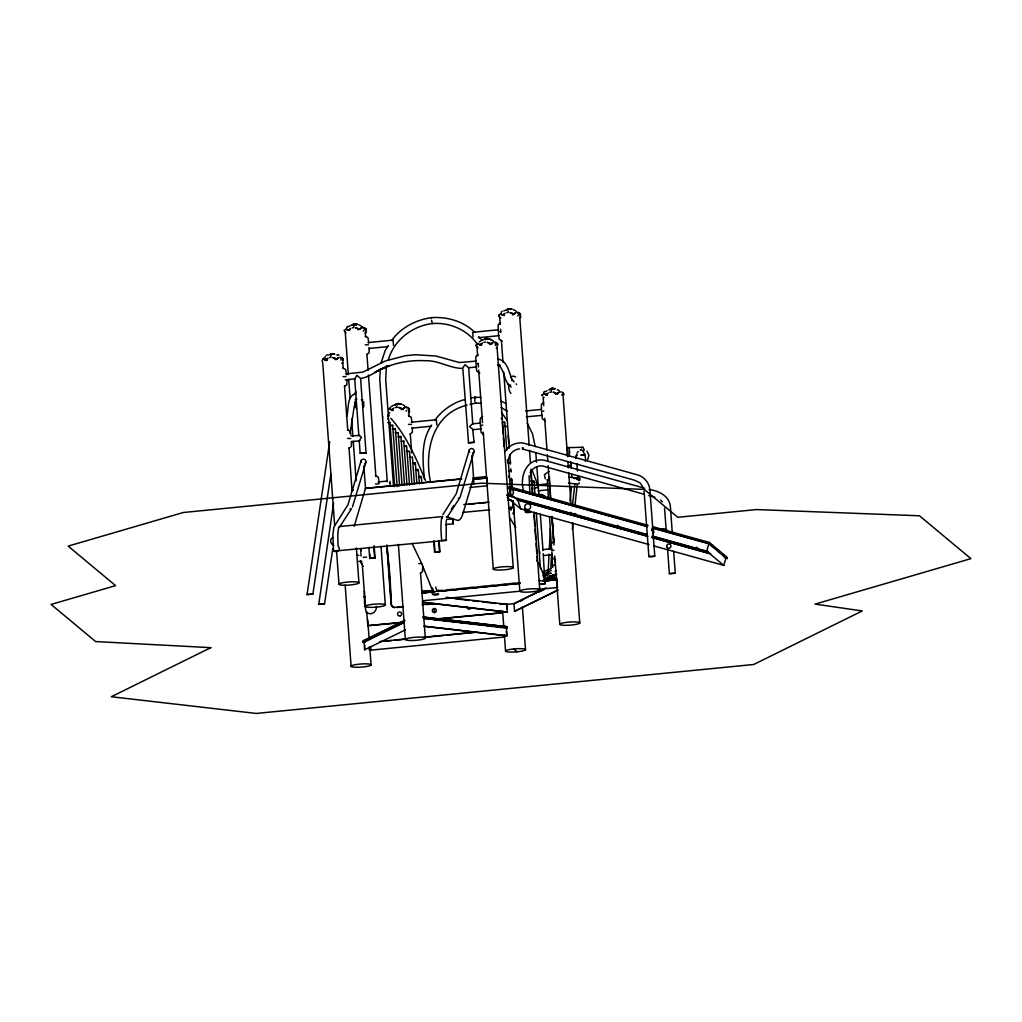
<?xml version="1.0" encoding="UTF-8"?>
<svg xmlns="http://www.w3.org/2000/svg" width="1022" height="1022" viewBox="0 0 1022 1022"><rect width="100%" height="100%" fill="white"/><g stroke="black" fill="none" stroke-linecap="round" stroke-linejoin="round"><path stroke-width="1.5" d="M472.637 429.189L474.131 442.36L468.561 442.909L462.787 367.946L464.997 364.675L468.651 367.741L476.495 366.975M472.764 424.168L468.651 367.741M364.369 591.048L364.547 603.58L366.144 612.165A13.222 5.148 40 0 1 366.553 612.868L370.59 613.826A6.681 6.515 -50.3 0 0 376.403 606.391M432.919 594.472C447.981 591.7 428.052 599.965 432.74 589.732M548.162 571.579L549.044 554.103M549.274 549.338L550.321 528.693M550.832 568.411L551.548 554.103M363.896 405.312L363.487 407.459M380.325 369.006L379.737 379.2L387.274 481.784M386.444 365.799L385.677 379.251L388.398 416.21L387.772 415.226M382.675 417.564L382.726 416.861M420.54 573.291L425.305 638.226A10.054 1.559 -4.2 0 1 409.541 640.487A10.054 1.559 -4.2 0 1 411.125 637.69A10.054 1.559 -4.2 0 1 425.305 638.226M393.087 340.684L393.521 345.398M389.944 481.336L389.944 483.291M436.356 420.31L436.803 425.024M446.269 520.632L446.192 540.37L338.499 550.679C325.405 550.321 343.877 554.716 338.167 546.195A23.57 3.679 84.4 0 1 338.678 527.735L339.189 526.56L442.858 516.532M472.777 332.853L473.084 337.005M325.366 360.217L327.87 358.211L326.644 359.105M337.298 359.041L332.648 357.496L336.2 359.016M360.114 329.263L355.464 327.73L359.105 329.263L361.545 327.819L358.185 329.812M391.413 410.065L393.904 408.072M479.867 344.491A10.642 1.674 84.4 0 0 479.816 345.014L481.439 345.232M502.632 315.249L505.123 313.256M514.564 314.073L509.914 312.528L513.555 314.073L516.008 312.617L512.699 314.687L512.278 314.137L513.031 314.227M545.863 394.875L547.473 395.08M557.782 393.7L555.495 393.764M529.077 475.639L529.869 492.949M349.026 447.674L352.041 491.045M544.241 581.275A2.989 2.555 -20.8 0 0 544.982 580.036L544.969 578.695A2.989 2.555 -20.8 0 0 544.202 577.609M404.789 620.392L363.653 640.679L362.963 642.008L404.431 622.117M432.625 588.046C434.401 594.395 422.342 587.969 422.06 592.696M569.957 501.048L571.528 486.957L570.8 486.983M572.409 505.967L574.862 484.07L577.302 483.738L574.939 505.864M572.294 529.447L572.997 523.162M388.181 415.686L388.041 419.442M330.834 474.246L312.873 594.101L307.06 594.676L329.672 441.785M332.814 548.661L324.549 603.836L318.736 604.398L333.581 503.399M346.56 416.797C349.128 410.448 346.356 395.067 355.797 393.917M350.061 433.596L354.238 406.373L356.614 398.861L356.295 399.5M360.843 550.82L360.766 549.747L360.779 552.365M364.254 597.27L364.177 596.184M431.565 318.238L431.54 317.638C415.967 319.797 400.892 327.602 391.63 340.492M366.119 329.033L365.506 330.528M366.132 329.046L366.004 330.77L365.582 330.221M532.96 480.851L533.969 481.107L533.752 481.962M530.929 473.646L531.644 483.151M418.483 476.482L421.179 476.367L420.489 477.721M417.487 470.733L418.19 469.443L415.481 469.583M412.351 457.396L409.567 457M414.51 464.154L415.213 462.915L412.505 463.081M406.475 451.417L409.145 451.149L409.26 451.954M406.117 446.87C406.909 444.902 401.276 446.576 406.641 446.18L409.515 485.348M361.2 460.552L347.94 504.804L333.875 527.033L332.865 535.106L333.53 551.075M365.85 462.442L352.437 507.078M363.845 465.853L365.493 488.286L354.915 523.903A99.632 15.573 84.4 0 1 354.085 526.343M469.315 449.91L456.195 493.856L442.858 514.615M473.965 451.813L459.989 497.522M473.608 477.644L463.03 513.261A99.632 15.573 84.4 0 1 457.026 520.249L446.41 516.685M543.193 497.484C546.17 493.588 534.289 494.111 540.076 495.159M708.872 543.755L706.675 551.139L723.793 565.396L725.99 558.025L708.872 543.755L652.24 527.991M403.256 441.913L403.754 441.082L401.237 441.261M381.027 363.219L385.179 350.508L388.411 345.5M388.296 360.166C393.623 340.339 412.313 325.903 432.421 323.527L432.613 323.489M539.22 580.355L542.567 581.122L545.045 579.219M336.021 359.591L338.742 357.585L336.187 359.092M402.068 409.439L404.776 407.446M490.471 344.401L493.192 342.396M513.287 314.623L512.635 314.61M556.517 394.249L559.226 392.244L556.798 393.687M398.082 432.728L395.322 432.562M399.947 436.586L400.931 436.509L400.407 437.301M504.472 422.444L502.185 422.124M579.295 482.742L578.618 484.096M395.131 429.163L392.359 428.857M523.238 447.917L522.676 449.028L522.331 447.866M392.116 425.944L392.627 425.254L391.643 425.395M389.663 422.648L387.734 422.533M352.053 490.573L352.986 489.742M481.068 397.417L474.757 397.264L474.783 401.378M475.549 402.936L481.26 403.358M475.933 402.898L470.005 404.469M563.416 394.479L563.812 393.47L562.087 394.965M497.139 345.104L497.765 343.622L497.382 344.695M563.671 395.195L562.509 392.359L563.492 394.518L562.662 394.339M453.308 523.801L452.733 518.844L453.308 523.801L445.477 524.58M352.181 325.213L354.072 323.948L356.205 324.421M395.412 404.84L397.29 403.562L401.672 404.278M506.644 310.024L508.522 308.746L511.37 308.861M549.862 389.638L551.177 388.539L553.272 388.552M508.496 463.643L510.668 462.046M576.957 453.193L578.171 451.507M587.65 459.619L588.953 455.339L586.922 451.149M354.723 393.623L356.103 391.975M431.629 425.126C420.617 440.801 422.776 461.063 424.449 479.075M434.861 420.119C442.13 410.359 452.925 402.54 464.818 399.576M366.528 332.022L365.314 333.249M409.745 411.649L408.404 412.965M520.977 316.833L519.623 318.149M339.585 526.994L351.402 508.93M451.315 509.186L453.781 505.43M446.818 517.707L459.517 498.289M536.984 560.49L537.099 561.333M500.154 314.265L499.873 314.687A1.955 1.801 63.7 0 0 499.605 315.095M349.882 330.068L348.183 330.438A10.642 1.674 84.4 0 1 348.234 329.914M504.331 314.865L503.923 315.504L500.307 314.035L503.016 315.083M505.111 451.647C508.701 445.26 516.468 441.926 523.609 443.139L636.233 474.515C643.694 475.984 649.519 482.78 649.954 490.356L654.783 556.121L652.33 556.722L648.881 556.581L644.052 491.02M530.099 472.688C532.513 467.948 538.032 465.112 543.027 466.096L644.167 494.265M432.638 590.397L432.74 591.086L421.677 563.441L412.096 543.436M352.245 325.252L354.519 323.91L356.678 324.766M395.476 404.878L396.728 403.741L399.385 404.009L396.012 404.099M498.915 364.535L498.136 365.531L499.477 364.624L498.544 365.046M348.655 330.323L350.674 328.445M326.606 359.156L325.877 360.076L326.976 360.434M392.64 409.004L391.911 409.937L393.023 410.282M504.242 315.466L503.105 315.134L503.859 314.188M481.055 343.954L480.366 344.836L482.307 343.022M548.354 392.87L546.348 394.735L543.538 393.662L547.14 395.118M348.706 330.323L349.46 329.327M547.128 393.751L546.898 395.182M507.27 426.583L504.689 426.212M354.149 324.626L356.908 324.063M331.332 354.391L333.031 353.855M397.366 404.252L398.503 403.447L399.589 404.367M508.598 309.423L512.099 309.091M551.816 389.05L552.953 388.258L554.039 389.165M438.323 590.282L435.219 591.738L432.74 591.086M549.887 389.586L551.752 388.373L553.886 388.845M577.749 475.511L577.967 478.475L576.996 478.871M543.806 392.129L544.56 391.439M555.738 570.991L555.15 571.49L555.942 570.889M543.219 553.668L544.93 583.907M501.432 418.892L501.304 418.164M498.314 331.971L500.563 331.422M475.933 363.883L478.181 363.347M510.911 393.406C509.25 391.554 506.976 385.217 510.642 385.038M480.468 425.663L482.716 425.114M541.532 411.598L543.793 411.048M508.534 471.155L510.796 470.605M346.88 327.014L347.697 326.401M501.342 311.825L502.147 311.199M519.534 448.862C513.095 449.361 507.934 455.416 508.356 461.842L510.77 494.61L507.525 495.261M421.971 592.39L422.597 591.917M422.559 592.211L422.814 591.47M648.881 556.581L654.783 556.121M342.919 359.833L342.038 357.713L342.766 358.965M497.344 344.67L497.637 345.347L497.216 344.797M306.792 594.459L312.873 594.101M318.468 604.181L324.549 603.836M402.336 408.928L403.294 409.452L401.046 408.953L401.48 409.503L404.789 407.446M359.041 329.314L357.828 329.327M401.48 409.503L402.285 408.928M555.93 394.313L556.735 393.726M342.894 362.746L341.77 363.398M497.344 347.557L496.219 348.195M354.391 324.242L356.154 324.383M331.575 354.021L333.351 354.161M508.841 309.053L510.297 308.887M486.025 338.819L487.238 338.704M397.609 403.869L396.855 403.779M332.968 537.457C329.02 538.939 330.374 544.202 333.836 545.429M552.059 388.679L553.835 388.807M525.359 512.15C538.837 508.943 523.481 517.03 525.104 508.879M669.372 573.661L675.261 573.189L669.372 573.661L667.532 548.622M356.512 399.193L355.132 399.794M364.918 605.471L365.633 605.075M571.502 486.957L569.484 486.715M510.604 509.85L510.489 509.314M335.369 359.578L336.276 359.092L335.012 359.105M489.819 344.388L493.192 342.396M510.489 376.799L513.555 376.083L515.637 376.99M326.274 355.247L327.181 354.775M392.576 409.95L391.873 409.937L392.767 410.627M549.07 471.41L544.381 474.604L545.288 478.807M404.61 620.558L363.117 641.203L365.352 641.228M362.976 641.522L404.431 621.082M362.963 642.008L404.431 621.555M403.486 622.794L364.496 642.02L365.314 642.033M364.075 642.02L364.65 649.762L405.453 629.846M552.71 565.869L555.138 564.668M543.857 571.464L551.356 568.475M544.011 573.47L551.254 570.48M446.167 597.295L507.078 604.321L513.951 603.644L545.978 587.842M514.411 603.619L543.627 589.209M519.942 601.46L522.804 600.055M538.53 592.3L544.253 589.477M513.951 603.644L514.526 611.386L557.693 590.09M558.114 590.09L514.526 611.386M584.175 450.574A4.727 1.661 89.2 0 0 582.489 447.253L567.351 447.674A4.727 1.661 89.2 0 0 566.967 448.185M582.489 447.253L582.055 447.457A4.727 1.661 89.2 0 0 581.671 447.981M364.42 640.411L363.653 640.679L365.595 640.692M530.942 481.107L532.947 480.851M360.153 453.308L366.055 453.014L360.153 453.308L359.246 440.916L361.456 437.263L358.811 435.027L354.698 378.983L356.908 375.33L360.574 378.408L366.055 453.014M468.242 442.641L474.131 442.36M355.26 378.804L345.308 379.916M359.808 440.725L351.427 441.683M549.299 479.548L547.332 479.778L548.482 498.877M489.283 338.857L486.485 338.538L487.481 338.652M352.794 324.472L357.649 324.281M507.244 309.27L510.055 308.938M550.462 388.897L555.316 388.718M544.164 574.76L548.444 574.683L544.317 575.194M556.671 574.747L552.429 574.913L556.517 574.313M504.434 626.793C505.315 625.502 508.867 627.674 506.516 628.006L423.798 618.463M504.957 626.984L506.452 626.627L422.942 616.981M423.977 626.282L506.759 635.825L506.516 628.006M366.86 354.506L369.134 352.718L369.172 347.825M500.448 322.863L498.174 324.651L498.225 330.758M478.066 354.787L475.792 356.576L475.843 362.682M482.601 416.554L480.429 418.164L480.11 420.834L481.055 432.242L483.598 434.848M543.678 402.489L541.405 404.278L541.443 410.384M410.09 434.133L412.364 432.344L412.403 427.439M420.31 573.316L422.584 571.528L422.623 566.622M553.898 541.673C550.232 542.145 549.529 552.621 554.013 550.232M344.606 386.393L346.88 384.617L346.918 379.711M349.141 448.173L351.427 446.384L351.453 441.478M470.503 398.261L474.757 397.264M467.092 405.146C432.395 413.578 423.887 451.609 430.645 482.473M562.011 394.85L563.416 394.543M549.363 476.801L550.641 497.676M507.947 308.912L509.263 308.772L508.075 308.951M486.153 338.486C480.11 341.016 489.142 337.605 485.258 338.729M361.405 378.319C371.676 376.556 379.366 368.278 389.446 365.633L374.972 372.276C390.225 363.781 407.842 359.731 425.267 360.728C438.144 360.153 449.386 368.15 461.944 368.405M544.407 576.421L545.735 576.025L544.164 575.769M363.257 557.335L366.591 557.079M499.273 603.836L506.682 604.385L507.027 609.035M507.078 604.321L507.244 612.127L422.227 602.316M486.51 338.538L488.554 338.64M544.036 579.448L556.594 577.379M353.625 324.153L356.359 324.74M330.809 353.931L334.105 353.829M551.305 388.577L554.588 388.488M352.156 327.858L353.791 327.615M506.605 312.655L508.241 312.425M329.34 357.636L330.975 357.393M483.789 342.434L485.424 342.191M395.373 407.484L397.009 407.241M549.823 392.282L551.458 392.039M391.63 425.408L389.816 425.497M472.905 477.951L485.744 476.674L486.574 477.657M573.636 478.36L577.967 478.475M399.934 436.586L398.107 436.701M538.607 484.811L547.869 483.802M538.07 490.854L549.044 489.653M367.958 342.6L393.253 340.109M472.943 332.278L498.238 329.787M368.635 348.502L387.606 346.637M478.373 337.707L498.915 335.689M479.816 345.014L480.992 344.899M346.075 373.911L362.963 372.085L385.205 361.034L405.21 355.745L415.481 354.723L435.972 356.026L459.504 362.555L476.316 361.06M411.189 422.227L436.522 419.735M525.627 410.972L541.456 409.413M411.866 428.129L430.862 426.251M526.304 416.861L542.145 415.302M350.916 435.806L359.425 435.538M480.608 423.019L472.394 423.862L469.545 426.596L473.199 429.674L481.043 428.895M378.114 481.95L387.108 481.055M365.493 488.286L461.075 478.871M365.442 488.478L461.893 479.037M473.914 479.05L486.906 478.041L474.131 479.229M469.954 487.443L487.443 485.795L486.868 478.053M463.771 504.51L489.168 502.083M508.087 500.154L511.256 499.835M468.804 504.293L475.141 503.667M478.296 503.361L486.217 502.581M462.749 512.405L489.742 509.825M508.649 507.896L513.478 507.487L512.942 501.227M446.576 519.457L452.835 518.844M368.891 547.332L369.696 558.255L375.061 558.127L374.141 545.646M433.762 540.957L434.554 551.88L439.92 551.739L439.128 540.817M369.696 558.255L375.061 558.127M434.554 551.88L439.92 551.739M542.771 549.619L551.778 548.737M543.448 555.521L552.455 554.639M544.33 579.525L556.453 578.746M433.264 590.678L422.354 592.121M544.982 579.691L555.994 578.605L556.313 579.397M433.111 590.92L422.163 592.39M543.538 580.062L556.147 578.81M421.958 592.3L433.021 591.214M438.745 590.524L442.5 590.282M448.824 589.656L453.564 589.196M459.887 588.57L464.627 588.097M470.094 587.433L474.106 587.165M480.417 586.551L485.156 586.079M490.471 585.427L494.635 585.146M500.959 584.533L505.698 584.06M510.847 583.421L515.177 583.128M543.615 580.33L557.041 579.423M421.958 592.773L433.021 591.687M437.761 591.214L519.968 583.128M543.678 580.803L556.696 579.717L557.412 587.509L556.837 579.768L544.151 581.02M421.997 592.964L433.098 591.879M520.3 583.192L437.224 591.368A658.794 102.941 84.4 0 0 435.64 587.126M544.023 580.956L556.696 579.717M422.022 593.041L433.124 591.942M437.876 591.483L520.364 583.358M422.584 600.783L520.926 591.099M538.377 589.387L557.412 587.509M403.09 606.595L395.22 607.375A3.922 3.833 -50.2 0 1 391.068 603.887L386.75 545.096M422.009 604.73L434.618 603.491M397.136 607.502L403.435 606.889M427.081 604.551L433.379 603.938M366.732 611.514L367.779 625.668L402.553 622.245M437.339 618.821L502.492 612.727L439.256 618.949M399.743 622.845L367.779 625.668M379.788 641.548L407.024 638.788M423.862 637.204L475.792 632.094M383.697 641.356L391.605 640.577M394.773 640.27L405.836 639.184M426.391 637.166L443.778 635.454M446.933 635.135L475.396 632.337M369.3 647.182L369.53 650.273L504.344 637.013M475.141 397.226L475.677 398.325M543.027 584.239L539.488 584.009L545.429 583.639M365.276 344.759L368.457 344.874M408.493 424.386L411.457 424.411M375.496 483.943L378.459 483.968M418.713 563.556L421.677 563.595M343.06 376.645L346.011 376.671M347.608 438.412L350.763 438.54M397.813 485.935L399.921 485.859M507.295 494.354L510.77 494.61M534.225 488.375L538.16 487.149A2.989 2.555 -20.8 0 1 537.879 487.801M331.575 353.765L334.833 354.059M361.29 399.768L362.836 399.883M364.011 640.5L365.94 640.424M363.347 640.922L365.454 640.935M364.65 649.762L364.726 645.125M432.038 317.599C447.483 316.667 463.656 321.317 474.783 332.354M365.161 336.2L367.907 337.541L368.827 342.996M502.16 341.169L499.119 339.24L498.404 333.172M479.778 373.094L476.737 371.165L476.022 365.097M408.378 415.826L411.138 417.168L412.045 422.61M545.378 420.796L542.337 418.867L541.622 412.799M375.381 475.383L378.421 477.312L379.136 483.38M512.38 480.353L509.62 479.011M555.598 559.979L552.557 558.05L551.842 551.982M342.919 368.086L345.666 369.427L346.56 374.882M347.454 429.853L350.073 431.003L350.916 434.235M517.273 312.298L518.41 312.349M362.823 327.5L363.96 327.551M494.469 342.076L495.593 342.127M340.007 357.278L341.144 357.317M560.503 391.924L561.627 391.975M406.053 407.126L407.178 407.165M358.85 561.359L361.762 561.474M348.566 330.272L345.845 329.237L348.681 330.31M480.199 344.848L477.491 343.814L481.107 345.27L481.528 344.644A10.642 9.824 63.7 0 1 482.014 344.018M358.811 555.406L356.601 555.265M454.879 598.713L469.149 600.361M472.317 600.732L478.666 601.46M481.835 601.83L496.104 603.465M423.3 602.328L507.653 612.063M423.197 617.16L506.81 626.805M423.261 617.377L507.091 627.035M423.312 617.646L507.282 627.329M423.363 618.106L507.372 627.802M426.532 618.898L429.649 619.255M434.337 619.792L439.026 620.341M443.714 620.878L448.403 621.414M453.078 621.951L456.208 622.321M460.896 622.858L465.585 623.394M470.261 623.944L474.949 624.48M479.637 625.017L482.767 625.375M487.443 625.924L492.131 626.46M496.82 626.997L501.508 627.546M424.373 626.205L507.078 635.748M512.507 513.21L513.606 513.606M569.152 477.031L573.712 477.696M568.462 482.972L574.76 483.955M497.957 359.105C507.704 360.459 509.109 373.183 512.392 380.567L511.741 379.2L514.168 381.883M547.319 479.765L548.431 480.059M513.619 488.823L514.551 489.014M365.391 597.27L364.305 597.001M332.789 353.906C328.062 355.094 329.812 353.625 333.389 354.187M400.867 403.907L398.095 403.575L399.896 404.393M542.375 495.798L544.905 496.194L543.768 495.529M665.36 530.201C673.076 531.057 654.387 526.7 664.249 529.907M575.935 513.989L573.84 513.466M389.075 408.864L391.784 409.899L389.088 408.851M500.141 365.378L497.957 364.803L499.477 365.697L498.787 365.148C505.175 371.216 503.693 382.126 511.204 387.108M542.018 495.133L541.686 495.185M615.551 517.017L617.888 517.72M616.854 517.617L616.509 517.669M522.536 449.016L634.407 480.174L640.142 482.895L643.438 487.775M644.55 488.197L544.113 460.219C526.573 457.166 518.933 477.236 523.839 491.493M649.111 489.474C658.845 490.828 670.062 496.194 670.432 507.423L672.272 532.475M648.766 495.542L654.898 497.254M508.764 486.561L648.05 525.359M652.636 526.637L709.511 542.49L709.843 543.908L727.383 558.536L726.744 556.849L723.333 555.827M510.067 488.273L646.875 526.215M652.981 528.08L709.881 543.768L727.434 558.382L724.355 557.527M509.889 488.337L647.641 526.713M506.657 495.427L647.13 534.544M653.237 536.243L708.029 551.561M526.956 501.495L604.526 523.098M647.348 535.017L619.92 527.378L617.531 525.385M651.921 536.295L708.31 551.995M647.922 536.282L516.889 499.745L645.942 535.847M652.125 537.419L710.686 553.771M652.087 537.559L708.949 553.4M507.27 497.637L520.722 508.841L648.983 544.56M653.556 545.837L723.793 565.396M665.233 529.6C662.55 529 667.813 530.341 665.092 529.728M542.094 495.312L543.04 495.517L542.248 495.197M696.416 547.307L697.592 547.651M500.946 401.135L506.209 403.562M570.519 512.418L571.502 512.763M517.643 490.036L516.889 489.73M556.901 579.142L555.355 578.439L555.994 578.605M369.53 650.273L369.44 647.245M338.295 354.723L339.048 355.094M536.013 482.499L538.16 487.149L538.16 485.808A2.989 2.555 -20.8 0 0 537.853 485.207M501.189 407.446L507.308 411.329M363.142 566.431L363.142 566.431A13.222 5.148 40 0 0 362.733 565.728L362.708 565.664M490.087 339.227L490.79 339.738M326.414 360.523L323.029 359.016L326.657 360.472L327.066 359.833A10.642 9.824 63.7 0 1 327.564 359.22M709.268 542.414L726.387 556.683M512.929 495.977L517.822 500.052L520.722 508.841M473.991 483.764L471.96 455.212M513.683 648.97L517.068 651.793M542.912 575.437L545.071 579.397M478.705 336.672L481.643 339.904M476.763 343.405C466.671 329.48 449.31 322.211 432.306 323.54L431.578 320.218M390.889 418.356C406.718 436.253 416.273 458.597 425.433 480.391M356.525 408.596L355.273 406.692L354.775 401.927M660.634 499.975L662.358 501.943M516.199 383.838L516.595 384.502M496.488 342.523L497.446 344.606L497.075 343.239M408.072 407.561L409.043 409.72L408.212 409.528M519.444 314.712C520.121 316.488 521.079 312.336 520.198 314.865L520.453 315.581L520.032 315.031A10.642 8.15 -83.4 0 0 519.546 314.495M342.766 360L343.188 360.549L343.009 359.859M406.245 407.382L406.526 407.74A1.955 1.495 -83.4 0 1 406.794 408.097M501.457 412.505L506.848 419.927M510.131 518.243L515.791 527.684M527.173 423.223L532.513 433.788L535.17 446.576M532.002 469.903L537.955 485.284M538.824 562.803L544.777 578.171M362.312 564.757L361.941 563.48M442.041 518.18L441.849 517.592A23.57 3.679 84.4 0 0 441.338 536.039L441.67 540.536L446.64 540.14M409.222 410.397L408.659 408.276M542.209 395.603L542.043 394.709L542.222 395.591M344.363 330.285L344.963 332.061L344.376 330.285M400.931 436.509L404.52 485.271M509.033 477.236L508.892 475.984M539.782 553.975L539.565 551.037M390.123 484.824L389.957 483.304M360.651 548.584L360.753 549.657M673.651 551.267L675.261 573.189M664.556 508.113L666.152 529.933M576.881 463.63L577.43 471.053M570.774 461.778L571.221 467.987M571.681 474.195L571.911 477.312M563.122 396.498L567.542 456.693M567.9 461.446L568.36 467.782M568.705 472.534L571.043 504.216M572.435 523.226L579.768 623.037A10.054 1.559 -4.2 0 1 563.991 625.298A10.054 1.559 -4.2 0 1 565.575 622.487A10.054 1.559 -4.2 0 1 579.768 623.037M552.033 516.762L553.911 542.209M555.189 559.711L555.431 562.892M543.155 397.647L543.73 405.568M544.662 418.241L546.987 449.923M547.345 454.675L547.805 461.011M548.15 465.764L550.475 497.446M551.88 516.455L553.975 544.969M554.78 556.057L559.788 624.187M535.809 452.72L536.499 462.187M536.857 466.913L538.939 495.312M540.331 514.232L542.989 550.513M534.008 481.375L534.94 494.099M536.346 513.185L540.434 568.845M519.738 316.935L529.179 445.477M529.537 450.229L530.469 462.928M530.929 469.277L532.794 494.661M534.072 512.124L539.782 589.873A10.054 1.559 -4.2 0 1 524.005 592.134A10.054 1.559 -4.2 0 1 525.602 589.336A10.054 1.559 -4.2 0 1 539.782 589.873M531.989 487.928L532.462 494.29M533.982 514.973L534.8 526.126M535.03 529.307L535.732 538.85M536.09 543.627L536.78 553.17M537.023 556.364L537.368 561.129M522.37 606.876L525.525 649.788M499.771 318.085L500.231 324.434M500.588 329.199L500.818 332.367M501.393 340.3L503.028 362.516M503.731 372.034L509.326 448.211M509.786 454.547L510.489 464.077M510.834 468.83L511.077 472.011M511.537 478.36L512.239 487.877M513.172 500.576L519.815 591.023M508.215 435.589L508.79 443.42M511.434 479.484L511.894 485.757M513.031 501.304L513.977 513.977M504.727 422.048L506.797 450.268M507.5 459.67L507.73 462.813M510.949 506.708L511.179 509.837M497.011 346.662L513.248 567.759A10.054 1.559 -4.2 0 1 497.471 570.02A10.054 1.559 -4.2 0 1 499.055 567.21A10.054 1.559 -4.2 0 1 513.248 567.759M502.313 423.006L503.118 433.98M503.348 437.109L504.038 446.525M506.414 631.174L506.759 635.825M502.632 611.207L503.795 627.099M504.383 635.045L505.545 650.937M477.031 347.812L477.619 355.758M478.207 363.717L478.437 366.898M478.666 370.079L482.525 422.571M483.227 432.114L493.268 568.896M438.693 540.472L439.498 551.395M434.184 541.302L434.989 552.225M434.197 608.537L434.491 612.561M421.345 476.737L421.805 483.099M418.343 469.788L419.378 483.866M415.366 463.234L416.861 483.585M412.428 457.153L414.383 483.764M408.685 411.738L409.03 416.491M410.307 433.916L411.7 452.925M409.515 451.481L411.93 484.377M403.779 441.248L407.012 485.131M398.158 432.536L401.953 484.275M395.386 428.78L399.538 485.233M392.652 425.382L397.136 486.536M389.931 422.316L394.658 486.613M388.705 412.888L388.935 416.056M398.363 544.343L405.338 639.376M388.513 417.832L393.483 485.501M387.095 545.378L391.413 604.168A3.922 3.833 -50.2 0 0 394.556 607.63M365.288 332.124L365.646 336.89M366.924 354.34L368.086 370.207M368.444 374.972L375.892 476.533M381.027 546.361L385.332 605.075A10.054 1.559 -4.2 0 1 369.555 607.336A10.054 1.559 -4.2 0 1 371.152 604.526A10.054 1.559 -4.2 0 1 385.332 605.075M363.628 401.595L363.806 404.073M373.835 546.847L374.627 557.769M369.772 553.937L370.117 558.612M370.692 647.118L370.909 650.222M367.665 619.664L369.095 637.996M369.9 649.111L371.075 664.99A10.054 1.559 -4.2 0 1 355.298 667.251A10.054 1.559 -4.2 0 1 356.882 664.441A10.054 1.559 -4.2 0 1 371.075 664.99M345.321 333.274L348.349 374.525M348.694 379.29L350.099 398.337M351.606 418.969L352.897 436.42M353.242 441.185L356.154 480.851M362.21 563.365L365.365 606.212M364.841 605.165L364.931 606.506M360.868 553.579L361.047 556.006M360.753 560.644L360.932 563.071M342.715 361.737L343.175 368.099M344.465 385.601L347.736 430.16M356.384 547.92L358.952 582.936A10.054 1.559 -4.2 0 1 343.175 585.197A10.054 1.559 -4.2 0 1 344.772 582.387A10.054 1.559 -4.2 0 1 358.952 582.936M345.155 585.172L351.095 666.127M322.735 362.887L334.654 525.206M336.532 550.666L338.985 584.086M552.429 522.587L552.723 527.365M553.298 536.895L553.592 541.66M549.542 516.404L551.586 549.849M551.867 554.627L552.647 567.376M396.715 407.523A13.299 2.095 84.4 0 1 396.779 406.858M397.06 405.274A13.299 2.095 84.4 0 1 397.175 404.891M397.596 404.227A13.299 2.095 84.4 0 1 397.928 404.188M406.73 410.474A1.955 1.495 -83.4 0 1 406.092 411.1M389.535 408.315A13.299 12.277 63.7 0 1 390.928 406.935M391.694 406.347A13.299 12.277 63.7 0 1 395.207 404.699M402.872 404.801A13.299 10.194 -83.4 0 1 403.613 405.172M404.316 405.619A13.299 10.194 -83.4 0 1 404.993 406.13M398.912 404.175A13.299 10.194 -83.4 0 1 400.535 404.175M389.701 412.722A1.955 1.801 63.7 0 1 388.845 412.236M543.372 393.892A13.299 12.277 63.7 0 1 543.985 393.112M545.378 391.745A13.299 12.277 63.7 0 1 546.974 390.634M548.725 389.804A13.299 12.277 63.7 0 1 549.657 389.51M544.151 397.52A1.955 1.801 63.7 0 1 543.295 397.034M542.682 395.182A1.955 1.801 63.7 0 1 543.091 394.313M551.318 391.056A13.299 2.095 84.4 0 1 551.407 390.532M551.51 390.072A13.299 2.095 84.4 0 1 551.625 389.689M557.322 389.612A13.299 10.194 -83.4 0 1 558.063 389.97M558.766 390.417A13.299 10.194 -83.4 0 1 559.456 390.941M364.586 329.225A10.642 8.15 -83.4 0 1 365.097 329.697M363.308 328.126A1.955 1.495 -83.4 0 1 363.577 328.471M363.717 330.4A1.955 1.495 -83.4 0 1 363.219 331.217M358.888 324.894A13.299 10.194 -83.4 0 1 360.383 325.545M361.098 325.992A13.299 10.194 -83.4 0 1 361.775 326.516M362.414 327.104A13.299 10.194 -83.4 0 1 363.014 327.755M346.317 328.688A13.299 12.277 63.7 0 1 346.982 327.973M348.476 326.721A13.299 12.277 63.7 0 1 350.163 325.75M351.057 325.379A13.299 12.277 63.7 0 1 351.977 325.085M346.024 332.904A1.955 1.801 63.7 0 1 345.615 332.61M353.638 326.631A13.299 2.095 84.4 0 1 353.727 326.107M353.842 325.648A13.299 2.095 84.4 0 1 353.957 325.264M495.21 343.047A1.955 1.495 -83.4 0 1 495.478 343.967M495.351 344.976A1.955 1.495 -83.4 0 1 495.146 345.423M477.338 344.044A13.299 12.277 63.7 0 1 477.951 343.264M479.344 341.897A13.299 12.277 63.7 0 1 480.11 341.297M480.928 340.773A13.299 12.277 63.7 0 1 481.796 340.326M482.691 339.956A13.299 12.277 63.7 0 1 483.623 339.662M489.742 339.253A13.299 10.194 -83.4 0 1 491.288 339.764M492.029 340.122A13.299 10.194 -83.4 0 1 493.409 341.093M485.591 339.841A13.299 2.095 84.4 0 1 485.859 339.317M478.117 347.672A1.955 1.801 63.7 0 1 477.657 347.48M477.261 347.186A1.955 1.801 63.7 0 1 476.942 346.79M476.725 346.33A1.955 1.801 63.7 0 1 476.801 344.861M438.412 590.524A2.989 2.555 -20.8 0 1 438.131 591.176M434.12 592.517A2.989 2.555 -20.8 0 1 433.52 592.172M539.616 581.186A2.989 2.555 -20.8 0 1 539.322 580.598M353.075 490.279A11.485 1.776 -4.2 0 1 351.964 490.79M361.239 462.327A2.517 2.312 16.5 0 1 363.819 459.185A2.517 2.312 16.5 0 1 365.544 462.966M365.084 463.388A2.517 2.312 16.5 0 1 364.522 463.681M350.469 508.496A76.011 11.881 84.4 0 1 350.048 509.339M469.686 452.235A2.517 2.312 16.5 0 1 470.261 448.862A2.517 2.312 16.5 0 1 473.838 449.833A2.517 2.312 16.5 0 1 472.637 453.04M458.444 498.148A76.011 11.881 84.4 0 1 458.303 498.429M651.525 529.102A2.159 2.108 -50.2 0 1 651.704 530.712M652.304 529.792A2.159 2.108 -50.2 0 1 652.7 533.701M509.671 489.27A2.964 2.798 -66.8 0 1 509.48 492.834M507.857 488.107A2.964 2.798 -66.8 0 1 508.56 488.324M509.71 489.704A2.964 2.798 -66.8 0 1 513.223 491.122A2.964 2.798 -66.8 0 1 512.035 494.929A2.964 2.798 -66.8 0 1 508.304 494.188M526.023 510.425A2.951 2.913 -19.5 0 1 525.155 509.173M471.065 607.451A2.044 1.993 -50.3 0 1 468.715 609.112A2.044 1.993 -50.3 0 1 467.118 606.787M387.019 549.785A58.254 9.096 84.4 0 1 390.749 599.122M340.76 358.249A1.955 1.495 -83.4 0 1 340.901 360.166M325.481 359.207A10.642 1.674 84.4 0 1 325.558 358.786M322.888 359.233A13.299 12.277 63.7 0 1 324.166 357.751M324.894 357.087A13.299 12.277 63.7 0 1 325.66 356.499M328.241 355.145A13.299 12.277 63.7 0 1 329.173 354.851M330.821 356.41A13.299 2.095 84.4 0 1 330.924 355.873M331.141 355.043A13.299 2.095 84.4 0 1 331.409 354.506M322.479 361.992A1.955 1.801 63.7 0 1 322.339 360.063M336.838 354.953A13.299 10.194 -83.4 0 1 337.567 355.324M576.536 456.131A2.989 2.759 63.7 0 1 576.945 455.518M570.749 464.358A2.989 2.759 63.7 0 1 567.708 465.777M567.785 447.47A4.727 1.661 89.2 0 1 569.484 450.791A4.727 1.661 89.2 0 1 568.845 456.182M566.699 453.691A2.044 0.715 89.2 0 0 567.223 454.241L567.402 454.151A2.044 0.715 89.2 0 0 567.874 451.852A2.044 0.715 89.2 0 0 567.121 450.153L566.929 450.242A2.044 0.715 89.2 0 0 566.763 450.472M580.177 450.306A6.285 2.389 72.4 0 1 582.796 450.817L584.878 454.713L585.67 459.223A6.285 2.389 72.4 0 1 585.223 461.216M575.884 458.584A3.615 3.334 63.7 0 1 575.693 457.664L575.731 456.745A3.615 3.334 63.7 0 1 577.111 454.535M571.298 464.614A3.615 3.334 63.7 0 1 567.644 466.39M567.721 467.322A2.913 1.111 72.4 0 1 567.849 467.118M576.842 479.356A5.033 0.779 -4.2 0 1 578.311 480.583M574.147 477.964A5.033 0.779 -4.2 0 1 579.244 477.951A5.033 0.779 -4.2 0 1 579.091 478.833M518.486 313.613A10.642 8.15 -83.4 0 1 519.035 314.035M517.758 312.924A1.955 1.495 -83.4 0 1 518.026 313.281M518.167 315.198A1.955 1.495 -83.4 0 1 517.669 316.015M500.767 313.499A13.299 12.277 63.7 0 1 501.432 312.77M503.744 311.007A13.299 12.277 63.7 0 1 504.613 310.56M505.507 310.177A13.299 12.277 63.7 0 1 506.427 309.883M500.921 317.893A1.955 1.801 63.7 0 1 500.065 317.408M508.087 311.429A13.299 2.095 84.4 0 1 508.177 310.905M513.338 309.692A13.299 10.194 -83.4 0 1 514.832 310.356M515.548 310.803A13.299 10.194 -83.4 0 1 516.225 311.314M581.084 454.956L584.878 454.713L581.084 455.007M491.748 343.839L487.098 342.306L490.777 343.877L489.883 344.452L489.461 343.903L491.748 343.839M343.303 358.811L342.932 359.833L343.315 358.811M409.349 408.659L408.966 409.681L409.362 408.659M546.591 573.534L551.152 573.355L546.591 573.534M547.102 577.392L551.663 577.213L547.102 577.392M549.81 576.063L554.371 575.884L549.81 576.063M210.775 647.667L111.309 696.736L256.215 713.445L753.699 664.492L862.287 610.926L815.058 604.117L970.9 558.651L919.468 515.778L756.536 509.556L677.778 517.298L644.307 489.41L481.388 483.176L183.296 512.507L68.155 546.106L115.588 585.632L51.1 604.436L95.634 641.561L210.775 647.667M520.262 314.904L519.304 312.745L520.262 314.904M513.836 648.944L511.332 649.251A10.054 1.559 -4.2 0 0 505.647 651.333A10.054 1.559 -4.2 0 0 514.615 651.985L517.234 651.781A10.054 1.559 -4.2 0 0 525.423 649.392A10.054 1.559 -4.2 0 0 513.836 648.944M554.742 392.614L553.132 392.154L556.683 393.674L554.742 392.614M400.292 407.816L398.682 407.356L402.234 408.877L400.292 407.816M508.828 385.128L507.653 383.761L508.752 385.102M365.442 328.662L364.841 327.934L365.812 330.093L365.442 328.662M499.413 316.858L498.813 315.095L499.413 316.858M476.201 345.806L475.997 344.861L476.201 345.794M666.766 546.668L666.702 546.118A2.159 2.108 -50.2 0 1 669.78 544.189A2.159 2.108 -50.2 0 1 670.138 547.766A2.159 2.108 -50.2 0 1 666.766 546.668M545.122 583.434L544.867 579.793L545.122 583.434M527.16 509.544A2.951 2.913 -19.5 0 0 530.507 505.686A2.951 2.913 -19.5 0 0 525.487 504.766A2.951 2.913 -19.5 0 0 527.16 509.544M400.254 615.857A2.044 1.993 -50.3 0 0 400.918 612.408A2.044 1.993 -50.3 0 0 397.622 613.634A2.044 1.993 -50.3 0 0 400.254 615.857M435.002 612.433A2.044 1.993 -50.3 0 0 435.666 608.984A2.044 1.993 -50.3 0 0 432.37 610.211A2.044 1.993 -50.3 0 0 435.002 612.433"/></g></svg>
